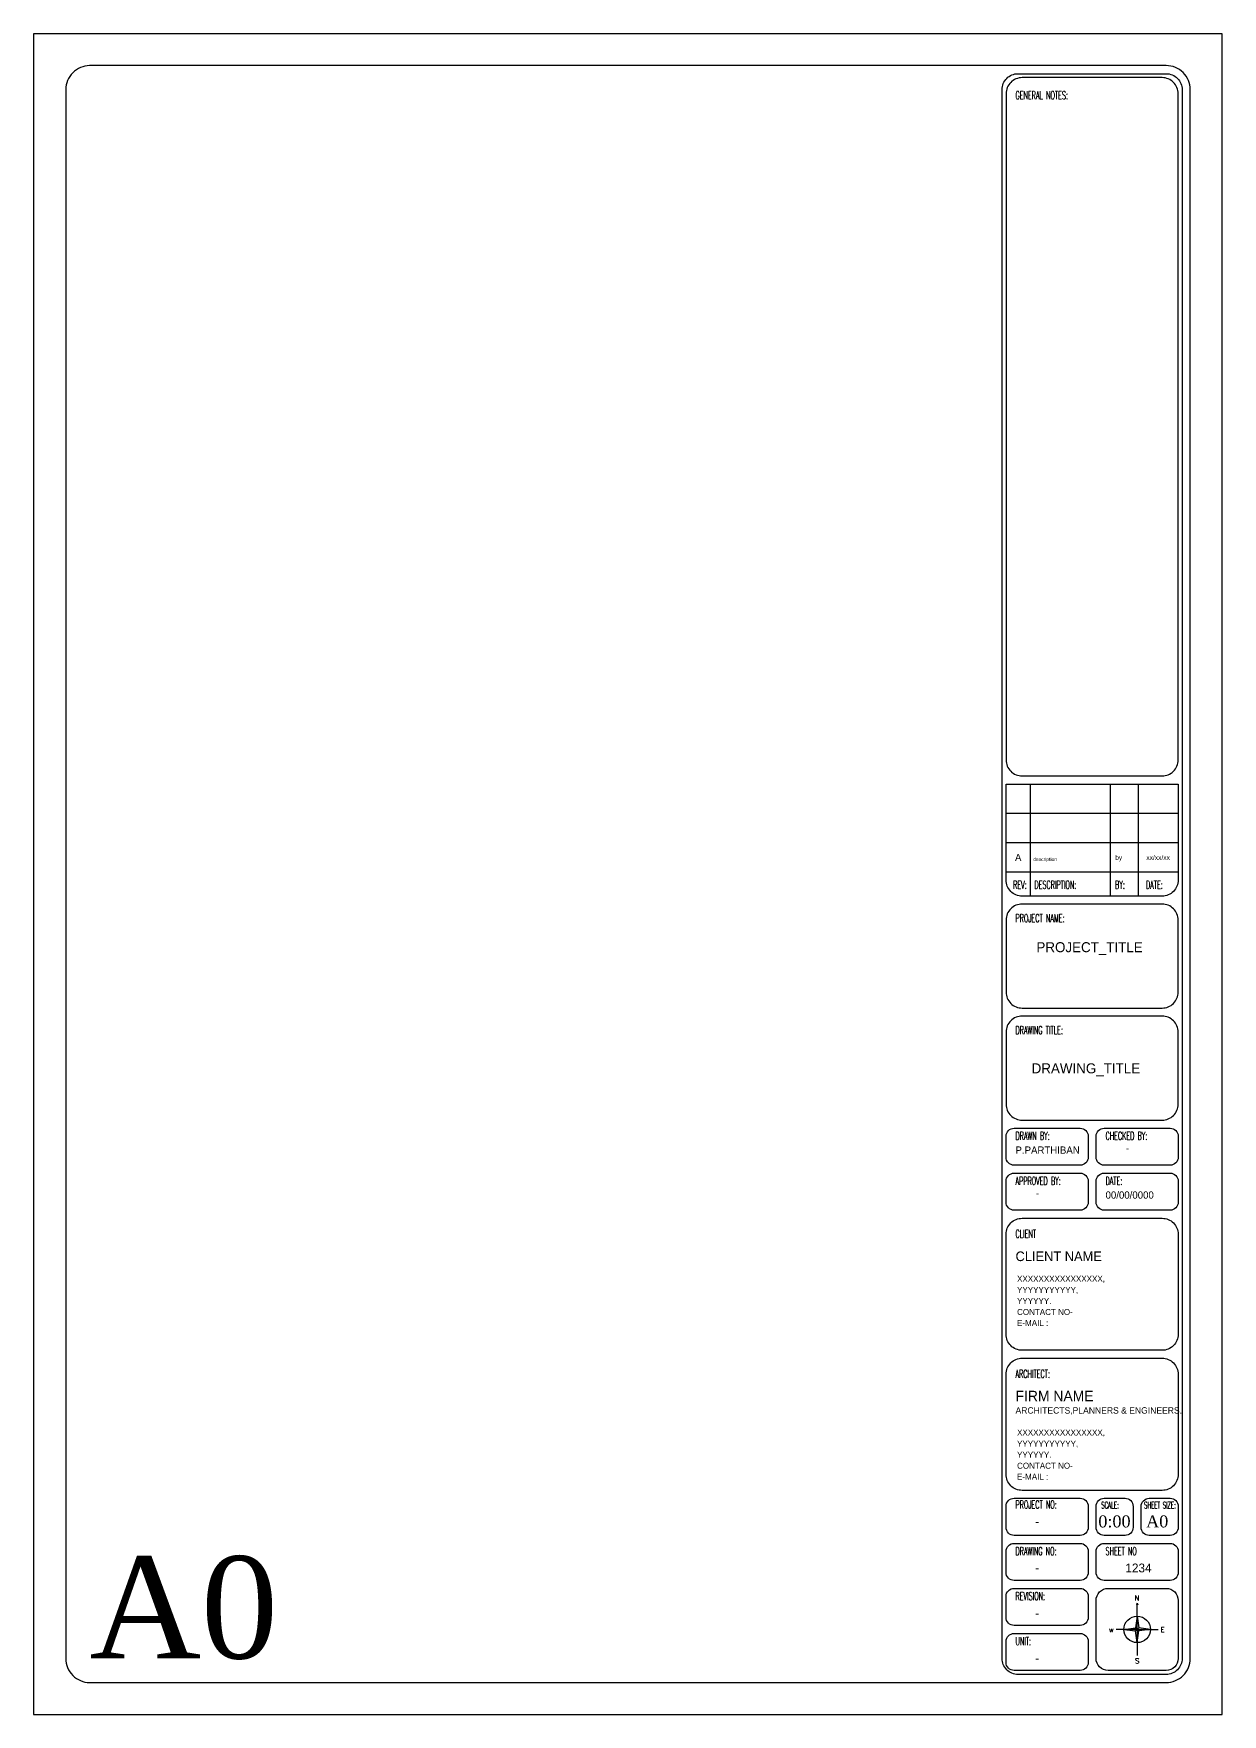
# Model space of a CAD drawing. Header units: millimetres. Extents: x 120 to 8770, y -9 to 2034.
# Drawn here: x 6198 to 7039, y -9 to 1180 of the extents above; entities that cross this region are included whole.
import ezdxf
from ezdxf.enums import TextEntityAlignment as Align

# ---------------------------------------------------------------- set-up
doc = ezdxf.new("R2018")
doc.units = ezdxf.units.MM
doc.header["$MEASUREMENT"] = 0
for name, color, linetype in [('FENCE', 7, 'Continuous'), ('POWER', 40, 'Continuous'), ('TEXT', 4, 'Continuous')]:
    doc.layers.add(name, color=color, linetype=linetype)
doc.styles.add('romans', font='romans.shx', dxfattribs={"width": 0.5, "height": 8})
doc.styles.add('RT', font='romant.shx')
doc.styles.add('TNR', font='times.ttf')
doc.styles.add('YS TEXT', font='GOTHIC.TTF')

# ---------------------------------------------------------------- blocks, each defined once
blk = doc.blocks.new('A$C6670421E')
at = {"layer": 'FENCE', "linetype": 'Continuous'}
h = blk.add_hatch(color=256, dxfattribs=at)
h.paths.add_polyline_path([(934, 1023), (878, 1068), (878, 652)])
h.paths.add_polyline_path([(1294, 1068), (934, 1114), (878, 1068)])
h.paths.add_polyline_path([(878, 1484), (821, 1114), (878, 1068)])
h.paths.add_polyline_path([(821, 1023), (878, 1068), (462, 1068)])
at = {"layer": 'FENCE'}
for p, q in [((878, 1068), (878, 652)), ((878, 652), (878, 247))]:
    blk.add_line(p, q, dxfattribs=at)
blk.add_circle((878, 1068), 416, dxfattribs=at)
at = {"layer": 'POWER'}
for p, q in [((878, 1890), (860, 1836)), ((878, 1484), (878, 1890)), ((878, 1890), (896, 1836)), ((462, 1068), (215, 1068)), ((462, 1068), (215, 1068)), ((462, 1068), (821, 1114)), ((462, 1068), (821, 1023)), ((878, 1068), (462, 1068)), ((878, 1484), (821, 1114)), ((821, 1114), (878, 1068)), ((821, 1023), (878, 1068)), ((878, 1484), (934, 1114)), ((878, 1068), (878, 1484)), ((934, 1114), (878, 1068)), ((878, 1068), (1294, 1068)), ((934, 1023), (878, 1068)), ((1294, 1068), (934, 1114)), ((1294, 1068), (934, 1023)), ((1294, 1068), (1541, 1068)), ((1294, 1068), (1541, 1068))]:
    blk.add_line(p, q, dxfattribs=at)
at = {"layer": 'TEXT'}
for q in [(821, 1023), (934, 1023)]:
    blk.add_line((878, 652), q, dxfattribs=at)
at = {"layer": 'TEXT', "style": 'RT'}
for s, p in [('N', (797, 1972)), ('w', (-7, 977)), ('E', (1610, 977)), ('S', (809, 0))]:
    blk.add_text(s, height=158, dxfattribs=at).set_placement(p)
blk = doc.blocks.new('A0P1')
for p, q in [((705, 658.2), (705, 578.9)), ((761.6, 658.2), (761.6, 578.9)), ((781.4, 658.2), (781.4, 578.9)), ((809.8, 637.4), (688, 637.4)), ((809.8, 616.7), (688, 616.7)), ((809.8, 595.9), (688, 595.9))]:
    blk.add_line(p, q)
blk.add_lwpolyline([(0, 1189), (0, 0), (841, 0), (841, 1189)], close=True)
for points in [[(22.8, 1149.4), (22.8, 39.6, 0.414214), (39.7, 22.6), (801.3, 22.6, 0.414214), (818.3, 39.6), (818.3, 1149.4, 0.414214), (801.3, 1166.4), (39.7, 1166.4, 0.414214)], [(696.5, 1160.7), (801.3, 1160.7, -0.414214), (812.6, 1149.4), (812.6, 39.6, -0.414214), (801.3, 28.3), (696.5, 28.3, -0.414214), (685.2, 39.6), (685.2, 1149.4, -0.414214)], [(699.4, 663.9), (798.4, 663.9, 0.414214), (809.8, 675.2), (809.8, 1146.5, 0.414214), (798.4, 1157.9), (699.4, 1157.9, 0.414214), (688, 1146.5), (688, 675.2, 0.414214)], [(809.8, 658.2), (809.8, 590.3, -0.414214), (798.4, 578.9), (699.4, 578.9, -0.414214), (688, 590.3), (688, 658.2)], [(699.4, 499.7), (798.4, 499.7, 0.414214), (809.8, 511), (809.8, 561.9, 0.414214), (798.4, 573.3), (699.4, 573.3, 0.414214), (688, 561.9), (688, 511, 0.414214)], [(699.4, 420.4), (798.4, 420.4, 0.414214), (809.8, 431.7), (809.8, 482.7, 0.414214), (798.4, 494), (699.4, 494, 0.414214), (688, 482.7), (688, 431.7, 0.414214)], [(740.4, 388.5), (693.7, 388.5, -0.414214), (688, 394.2), (688, 409.1, -0.414214), (693.7, 414.7), (740.4, 414.7, -0.414214), (746.1, 409.1), (746.1, 394.2, -0.414214)], [(804.1, 388.5), (757.4, 388.5, -0.414214), (751.7, 394.2), (751.7, 409.1, -0.414214), (757.4, 414.7), (804.1, 414.7, -0.414214), (809.8, 409.1), (809.8, 394.2, -0.414214)], [(740.4, 356.7), (693.7, 356.7, -0.414214), (688, 362.4), (688, 377.2, -0.414214), (693.7, 382.9), (740.4, 382.9, -0.414214), (746.1, 377.2), (746.1, 362.4, -0.414214)], [(804.1, 356.7), (757.4, 356.7, -0.414214), (751.7, 362.4), (751.7, 377.2, -0.414214), (757.4, 382.9), (804.1, 382.9, -0.414214), (809.8, 377.2), (809.8, 362.4, -0.414214)], [(699.4, 351), (798.4, 351, -0.414214), (809.8, 339.7), (809.8, 268.9, -0.414214), (798.4, 257.6), (699.4, 257.6, -0.414214), (688, 268.9), (688, 339.7, -0.414214)], [(699.4, 252), (798.4, 252, -0.414214), (809.8, 240.6), (809.8, 169.9, -0.414214), (798.4, 158.5), (699.4, 158.5, -0.414214), (688, 169.9), (688, 240.6, -0.414214)], [(740.4, 126.7), (693.7, 126.7, -0.414214), (688, 132.3), (688, 147.2, -0.414214), (693.7, 152.9), (740.4, 152.9, -0.414214), (746.1, 147.2), (746.1, 132.3, -0.414214)], [(757.4, 152.9), (772.2, 152.9, -0.414214), (777.9, 147.2), (777.9, 132.3, -0.414214), (772.2, 126.7), (757.4, 126.7, -0.414214), (751.7, 132.3), (751.7, 147.2, -0.414214)], [(789.2, 152.9), (804.1, 152.9, -0.414214), (809.8, 147.2), (809.8, 132.3, -0.414214), (804.1, 126.7), (789.2, 126.7, -0.414214), (783.6, 132.3), (783.6, 147.2, -0.414214)], [(740.4, 94.8), (693.7, 94.8, -0.414214), (688, 100.5), (688, 115.4, -0.414214), (693.7, 121), (740.4, 121, -0.414214), (746.1, 115.4), (746.1, 100.5, -0.414214)], [(804.1, 94.8), (757.4, 94.8, -0.414214), (751.7, 100.5), (751.7, 115.4, -0.414214), (757.4, 121), (804.1, 121, -0.414214), (809.8, 115.4), (809.8, 100.5, -0.414214)], [(740.4, 63), (693.7, 63, -0.414214), (688, 68.7), (688, 83.5, -0.414214), (693.7, 89.2), (740.4, 89.2, -0.414214), (746.1, 83.5), (746.1, 68.7, -0.414214)], [(760.2, 89.2), (801.3, 89.2, -0.414214), (809.8, 80.7), (809.8, 39.6, -0.414214), (801.3, 31.1), (760.2, 31.1, -0.414214), (751.7, 39.6), (751.7, 80.7, -0.414214)], [(740.4, 31.1), (693.7, 31.1, -0.414214), (688, 36.8), (688, 51.7, -0.414214), (693.7, 57.3), (740.4, 57.3, -0.414214), (746.1, 51.7), (746.1, 36.8, -0.414214)]]:
    blk.add_lwpolyline(points, format="xyb", close=True)
at = {"xscale": 0.02253926100051203, "yscale": 0.02253926100051203, "zscale": 0.02253926100051203}
blk.add_blockref('A$C6670421E', (761, 36.1), dxfattribs=at)
at = {"style": 'romans', "width": 0.5}
for s, height, p in [('GENERAL NOTES:', 5.662, (694.7, 1142.6)), ('REV:', 5.66, (693, 584.1)), ('DESCRIPTION:', 5.662, (708.1, 584.1)), ('BY:', 5.66, (765.1, 584.1)), ('DATE:', 5.66, (787, 584.1)), ('PROJECT NAME:', 5.662, (694.7, 560.5)), ('DRAWING TITLE:', 5.662, (694.7, 481.3)), ('DRAWN BY:', 5.66, (694.7, 406.5)), ('CHECKED BY:', 5.662, (758.4, 406.5)), ('APPROVED BY:', 5.662, (694.7, 374.6)), ('DATE:', 5.66, (758.4, 374.6)), ('CLIENT', 5.66, (694.7, 337.2)), ('ARCHITECT:', 5.66, (694.7, 238.1)), ('PROJECT NO:', 5.662, (694.7, 145.6)), ('SCALE:', 4.53, (755.3, 145.8)), ('SHEET SIZE:', 4.53, (785.6, 145.8)), ('DRAWING NO:', 5.662, (694.7, 112.7)), ('SHEET NO', 5.66, (758.4, 112.7)), ('REVISION:', 5.66, (694.7, 80.9)), ('UNIT:', 5.66, (694.7, 49))]:
    blk.add_text(s, height=height, dxfattribs=at).set_placement(p)
for s, height, style, p in [('P.PARTHIBAN', 5.096, 'YS TEXT', (694.7, 396.7)), ('-', 5.1, 'YS TEXT', (772.8, 398)), ('00/00/0000', 5.1, 'YS TEXT', (758.4, 364.9)), ('-', 5.1, 'YS TEXT', (709.1, 366.2)), ('CLIENT NAME', 6.794, 'YS TEXT', (694.7, 320.7)), ('XXXXXXXXXXXXXXXX,', 4.246, 'YS TEXT', (695.8, 306.1)), ('YYYYYYYYYYY,', 4.246, 'YS TEXT', (695.8, 298.2)), ('YYYYYY.', 4.25, 'YS TEXT', (695.8, 290.4)), ('CONTACT NO-', 4.246, 'YS TEXT', (695.8, 282.6)), ('E-MAIL : ', 4.25, 'YS TEXT', (695.8, 274.8)), ('FIRM NAME', 7.36, 'YS TEXT', (694.7, 221.6)), ('ARCHITECTS,PLANNERS & ENGINEERS.', 4.53, 'YS TEXT', (694.7, 212.8)), ('XXXXXXXXXXXXXXXX,', 4.246, 'YS TEXT', (695.8, 197.3)), ('YYYYYYYYYYY,', 4.246, 'YS TEXT', (695.8, 189.4)), ('YYYYYY.', 4.25, 'YS TEXT', (695.8, 181.6)), ('CONTACT NO-', 4.246, 'YS TEXT', (695.8, 173.8)), ('E-MAIL : ', 4.25, 'YS TEXT', (695.8, 166)), ('-', 6.23, 'YS TEXT', (708.7, 133.3)), ('0:00', 8.49, 'TNR', (753.3, 132.3)), ('A0', 8.49, 'TNR', (787.1, 132.3)), ('A0', 72.19, 'TNR', (39.7, 39.6)), ('-', 6.23, 'YS TEXT', (708.7, 100.5)), ('1234', 6.23, 'YS TEXT', (772.4, 100.5)), ('-', 6.23, 'YS TEXT', (708.7, 68.6)), ('-', 6.23, 'YS TEXT', (708.7, 36.8))]:
    blk.add_text(s, height=height, dxfattribs=dict(style=style)).set_placement(p)
at = {"char_height": 7.077, "attachment_point": 1}
for s, insert in [('PROJECT_TITLE', (709.5, 546.3)), ('DRAWING_TITLE', (706.1, 460.6))]:
    blk.add_mtext_dynamic_manual_height_columns(s, width=34.962, gutter_width=1, heights=[0], dxfattribs=dict(at, insert=insert))
at = {"style": 'YS TEXT'}
for tag, height, p in [('rev', 5.1, (696.6, 606.2)), ('by', 3.4, (767.7, 606.2)), ('00/00/0000', 3.4, (795.6, 606.2))]:
    blk.add_attdef(tag, text='', height=height, dxfattribs=at).set_placement(p, align=Align.MIDDLE_CENTER)
at = {"lineweight": 30, "flags": 104}
blk.add_attdef('description', text='', height=4.67, dxfattribs=at).set_placement((707.2, 606.2), align=Align.MIDDLE_LEFT)

msp = doc.modelspace()

# ---------------------------------------------------------------- block references
ref = msp.add_blockref('A0P1', (6197.7, -8.7), dxfattribs=dict(xscale=0.999997416197115, yscale=0.999997416197115, zscale=0.999997416197115))
ref.add_attrib('00/00/0000', 'xx/xx/xx', dxfattribs={"height": 3.4, "style": 'YS TEXT'}).set_placement((6993.3, 597.5), align=Align.MIDDLE_CENTER)
ref.add_attrib('by', 'by', dxfattribs={"height": 3.4, "style": 'YS TEXT'}).set_placement((6965.4, 597.5), align=Align.MIDDLE_CENTER)
lines = msp.add_mtext('description', dxfattribs={"insert": (6905, 597.5), "char_height": 2.5, "attachment_point": 1})
ref.add_attrib('description', '', (6905, 597.5), dxfattribs={"flags": 104}).embed_mtext(lines)
ref.add_attrib('rev', 'A', dxfattribs={"height": 5.1, "style": 'YS TEXT'}).set_placement((6894.3, 597.5), align=Align.MIDDLE_CENTER)

doc.saveas('drawing.dxf')
